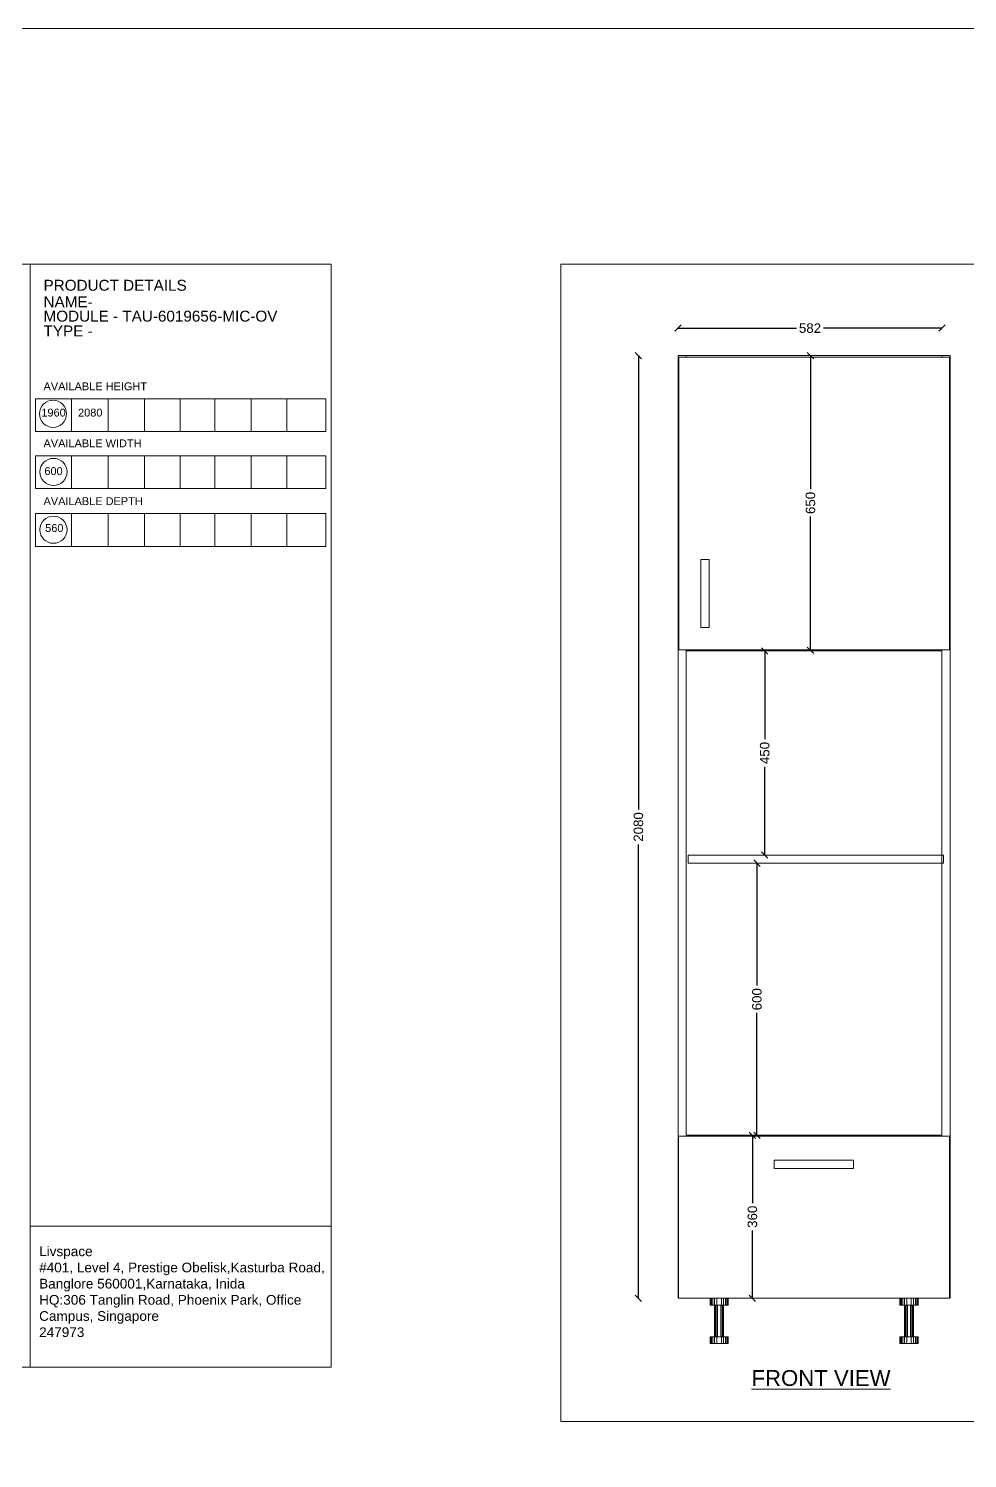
# Model space of a CAD drawing. Header units: millimetres. Extents: x 4065046 to 4134868, y -1476535 to -1460275.
# Drawn here: x 4077483 to 4079554, y -1463430 to -1460275 of the extents above; entities that cross this region are included whole.
import ezdxf

# ---------------------------------------------------------------- set-up
doc = ezdxf.new("R2010")
doc.units = ezdxf.units.MM
doc.header["$LTSCALE"] = 15
doc.header["$PDMODE"] = 35
doc.linetypes.add('HIDDEN', pattern=[9.525, 6.35, -3.175])
for name, color, linetype in [('02___PRT_ALL_AXES', 7, 'Continuous'), ('BACK', 251, 'Continuous'), ('DEFAULT_2', 8, 'HIDDEN'), ('layout', 7, 'Continuous')]:
    doc.layers.add(name, color=color, linetype=linetype)
doc.styles.add('ARIAL', font='arial.ttf', dxfattribs={"height": 50})
doc.styles.add('RAJ', font='', dxfattribs={"width": 0.8})
doc.styles.get("Standard").update_dxf_attribs({"font": 'arial.ttf'})
doc.styles.get('RAJ').set_extended_font_data('Bitstream Vera Serif')
doc.dimstyles.new('RAJ', dxfattribs={"dimscale": 7, "dimtxt": 2, "dimasz": 2, "dimexe": 1, "dimexo": 1, "dimgap": 1, "dimtad": 1, "dimdec": 1, "dimzin": 0, "dimdsep": 46, "dimtxsty": 'RAJ', "dimcen": 1, "dimclrd": 8, "dimclre": 8, "dimclrt": 8, "dimadec": 0, "dimazin": 0, "dimtfac": 1, "dimtdec": 1, "dimtofl": 0, "dimtmove": 0, "dimatfit": 3, "dimfxl": 1, "dimtolj": 1, "dimtzin": 0, "dimlwd": 9, "dimlwe": 9, "dimarcsym": 0})

# ---------------------------------------------------------------- blocks, each defined once
blk = doc.blocks.new('_Oblique')
at = {"color": 0, "linetype": 'ByBlock', "lineweight": -2}
blk.add_line((-0.5, -0.5), (0.5, 0.5), dxfattribs=at)
blk = doc.blocks.new('*D297')
at = {"color": 0, "lineweight": -2, "transparency": 16777216}
for p, q in [((4078828.5, -1460996.3), (4078828.5, -1461997.8)), ((4078828.5, -1463076.3), (4078828.5, -1462074.8))]:
    blk.add_line(p, q, dxfattribs=at)
at = {"layer": 'Defpoints', "color": 0, "linetype": 'ByBlock', "transparency": 16777216}
for p in [(4078916, -1460996.3), (4078828.5, -1463076.3), (4078916, -1463076.3)]:
    blk.add_point(p, dxfattribs=at)
at = {"color": 0, "linetype": 'ByBlock', "lineweight": -2, "transparency": 16777216, "xscale": 14, "yscale": 14, "zscale": 14}
for p, rotation in [((4078828.5, -1460996.3), 90), ((4078828.5, -1463076.3), 270)]:
    blk.add_blockref('_Oblique', p, dxfattribs=dict(at, rotation=rotation))
at = {"linetype": 'ByBlock', "lineweight": 20, "transparency": 16777216, "insert": (4078828.5, -1462036.3), "char_height": 21, "attachment_point": 5, "rotation": 90}
blk.add_mtext('\\A1;2080', dxfattribs=at)
blk = doc.blocks.new('_None')
blk = doc.blocks.new('*D298')
at = {"color": 0, "lineweight": -2, "transparency": 16777216}
for p, q in [((4078916, -1460935.6), (4079177, -1460935.6)), ((4079498, -1460935.6), (4079237.1, -1460935.6))]:
    blk.add_line(p, q, dxfattribs=at)
at = {"layer": 'Defpoints', "color": 0, "linetype": 'ByBlock', "transparency": 16777216}
for p in [(4079498, -1460935.6), (4078916, -1460996.3), (4079498, -1462718.3)]:
    blk.add_point(p, dxfattribs=at)
at = {"color": 0, "linetype": 'ByBlock', "lineweight": -2, "transparency": 16777216, "xscale": 14, "yscale": 14, "zscale": 14, "rotation": 180}
blk.add_blockref('_Oblique', (4078916, -1460935.6), dxfattribs=at)
at = {"color": 0, "linetype": 'ByBlock', "lineweight": -2, "transparency": 16777216, "xscale": 14, "yscale": 14, "zscale": 14}
blk.add_blockref('_Oblique', (4079498, -1460935.6), dxfattribs=at)
at = {"linetype": 'ByBlock', "lineweight": 20, "transparency": 16777216, "insert": (4079207, -1460935.6), "char_height": 21, "attachment_point": 5}
blk.add_mtext('\\A1;582', dxfattribs=at)
blk = doc.blocks.new('*D299')
at = {"color": 0, "lineweight": -2, "transparency": 16777216}
for p, q in [((4079208.1, -1460996.3), (4079208.1, -1461291.1)), ((4079208.1, -1461646.3), (4079208.1, -1461351.5))]:
    blk.add_line(p, q, dxfattribs=at)
at = {"layer": 'Defpoints', "color": 0, "linetype": 'ByBlock', "transparency": 16777216}
for p in [(4079300.8, -1460996.3), (4079208.1, -1461646.3), (4079300.8, -1461646.3)]:
    blk.add_point(p, dxfattribs=at)
at = {"color": 0, "linetype": 'ByBlock', "lineweight": -2, "transparency": 16777216, "xscale": 14, "yscale": 14, "zscale": 14}
for p, rotation in [((4079208.1, -1460996.3), 90), ((4079208.1, -1461646.3), 270)]:
    blk.add_blockref('_Oblique', p, dxfattribs=dict(at, rotation=rotation))
at = {"linetype": 'ByBlock', "lineweight": 20, "transparency": 16777216, "insert": (4079208.1, -1461321.3), "char_height": 21, "attachment_point": 5, "rotation": 90}
blk.add_mtext('\\A1;650', dxfattribs=at)
blk = doc.blocks.new('*D300')
at = {"color": 0, "lineweight": -2, "transparency": 16777216}
for p, q in [((4079107.1, -1461648), (4079107.1, -1461842.5)), ((4079107.1, -1462098.2), (4079107.1, -1461903.7))]:
    blk.add_line(p, q, dxfattribs=at)
at = {"layer": 'Defpoints', "color": 0, "linetype": 'ByBlock', "transparency": 16777216}
for p in [(4079247.8, -1461648), (4079107.1, -1462098.2), (4079247.8, -1462098.2)]:
    blk.add_point(p, dxfattribs=at)
at = {"color": 0, "linetype": 'ByBlock', "lineweight": -2, "transparency": 16777216, "xscale": 14, "yscale": 14, "zscale": 14}
for p, rotation in [((4079107.1, -1461648), 90), ((4079107.1, -1462098.2), 270)]:
    blk.add_blockref('_Oblique', p, dxfattribs=dict(at, rotation=rotation))
at = {"linetype": 'ByBlock', "lineweight": 20, "transparency": 16777216, "insert": (4079107.1, -1461873.1), "char_height": 21, "attachment_point": 5, "rotation": 90}
blk.add_mtext('\\A1;450', dxfattribs=at)
blk = doc.blocks.new('*D301')
at = {"color": 0, "lineweight": -2, "transparency": 16777216}
for p, q in [((4079089.9, -1462116.2), (4079089.9, -1462386.2)), ((4079089.9, -1462716.7), (4079089.9, -1462446.7))]:
    blk.add_line(p, q, dxfattribs=at)
at = {"layer": 'Defpoints', "color": 0, "linetype": 'ByBlock', "transparency": 16777216}
for p in [(4079141.3, -1462116.2), (4079089.9, -1462716.7), (4079141.3, -1462716.7)]:
    blk.add_point(p, dxfattribs=at)
at = {"color": 0, "linetype": 'ByBlock', "lineweight": -2, "transparency": 16777216, "xscale": 14, "yscale": 14, "zscale": 14}
for p, rotation in [((4079089.9, -1462116.2), 90), ((4079089.9, -1462716.7), 270)]:
    blk.add_blockref('_Oblique', p, dxfattribs=dict(at, rotation=rotation))
at = {"linetype": 'ByBlock', "lineweight": 20, "transparency": 16777216, "insert": (4079089.9, -1462416.5), "char_height": 21, "attachment_point": 5, "rotation": 90}
blk.add_mtext('\\A1;600', dxfattribs=at)
blk = doc.blocks.new('*D302')
at = {"color": 0, "lineweight": -2, "transparency": 16777216}
for p, q in [((4079080, -1462716.7), (4079080, -1462866.3)), ((4079080, -1463076.3), (4079080, -1462926.6))]:
    blk.add_line(p, q, dxfattribs=at)
at = {"layer": 'Defpoints', "color": 0, "linetype": 'ByBlock', "transparency": 16777216}
for p in [(4078997.6, -1462716.7), (4079006, -1463076.3), (4079080, -1463076.3)]:
    blk.add_point(p, dxfattribs=at)
at = {"color": 0, "linetype": 'ByBlock', "lineweight": -2, "transparency": 16777216, "xscale": 14, "yscale": 14, "zscale": 14}
for p, rotation in [((4079080, -1462716.7), 90), ((4079080, -1463076.3), 270)]:
    blk.add_blockref('_Oblique', p, dxfattribs=dict(at, rotation=rotation))
at = {"linetype": 'ByBlock', "lineweight": 20, "transparency": 16777216, "insert": (4079080, -1462896.5), "char_height": 21, "attachment_point": 5, "rotation": 90}
blk.add_mtext('\\A1;360', dxfattribs=at)

msp = doc.modelspace()

# ---------------------------------------------------------------- linework, layer by layer
at = {"lineweight": 20}
for p, q in [((4077578.1, -1461091.4), (4077578.1, -1461163.7)), ((4077658.9, -1461091.4), (4077658.9, -1461163.7)), ((4077738.6, -1461091.4), (4077738.6, -1461163.7)), ((4077817.2, -1461091.4), (4077817.2, -1461163.7)), ((4077893.7, -1461091.4), (4077893.7, -1461163.7)), ((4077974.5, -1461091.4), (4077974.5, -1461163.7)), ((4078053.1, -1461091.4), (4078053.1, -1461163.7)), ((4077578.1, -1461217.3), (4077578.1, -1461289.6)), ((4077658.9, -1461217.3), (4077658.9, -1461289.6)), ((4077738.6, -1461217.3), (4077738.6, -1461289.6)), ((4077817.2, -1461217.3), (4077817.2, -1461289.6)), ((4077893.7, -1461217.3), (4077893.7, -1461289.6)), ((4077974.5, -1461217.3), (4077974.5, -1461289.6)), ((4078053.1, -1461217.3), (4078053.1, -1461289.6)), ((4077578.1, -1461344.8), (4077578.1, -1461417.1)), ((4077658.9, -1461344.8), (4077658.9, -1461417.1)), ((4077738.6, -1461344.8), (4077738.6, -1461417.1)), ((4077817.2, -1461344.8), (4077817.2, -1461417.1)), ((4077893.7, -1461344.8), (4077893.7, -1461417.1)), ((4077974.5, -1461344.8), (4077974.5, -1461417.1)), ((4078053.1, -1461344.8), (4078053.1, -1461417.1)), ((4078987, -1463091.3), (4078987, -1463076.3)), ((4078987.5, -1463076.3), (4078987.5, -1463091.3)), ((4078989.5, -1463076.3), (4078989.5, -1463091.3)), ((4078992.5, -1463076.3), (4078992.5, -1463091.3)), ((4078996.5, -1463076.3), (4078996.5, -1463091.3)), ((4079001.5, -1463076.3), (4079001.5, -1463091.3)), ((4079011.5, -1463076.3), (4079011.5, -1463091.3)), ((4079016.5, -1463076.3), (4079016.5, -1463091.3)), ((4079020.5, -1463076.3), (4079020.5, -1463091.3)), ((4079023.5, -1463076.3), (4079023.5, -1463091.3)), ((4079025.5, -1463076.3), (4079025.5, -1463091.3)), ((4079026, -1463076.3), (4079026, -1463091.3)), ((4079406, -1463076.3), (4079406, -1463091.3)), ((4079406.5, -1463076.3), (4079406.5, -1463091.3)), ((4079408.5, -1463076.3), (4079408.5, -1463091.3)), ((4079411.5, -1463076.3), (4079411.5, -1463091.3)), ((4079415.5, -1463076.3), (4079415.5, -1463091.3)), ((4079420.5, -1463076.3), (4079420.5, -1463091.3)), ((4079430.5, -1463076.3), (4079430.5, -1463091.3)), ((4079435.5, -1463076.3), (4079435.5, -1463091.3)), ((4079439.5, -1463076.3), (4079439.5, -1463091.3)), ((4079442.5, -1463076.3), (4079442.5, -1463091.3)), ((4079444.5, -1463076.3), (4079444.5, -1463091.3)), ((4079445, -1463091.3), (4079445, -1463076.3)), ((4078997, -1463161.3), (4078997, -1463091.3)), ((4078998, -1463161.3), (4078998, -1463091.3)), ((4079000, -1463161.3), (4079000, -1463091.3)), ((4079003, -1463161.3), (4079003, -1463091.3)), ((4079010, -1463091.3), (4079010, -1463161.3)), ((4079013, -1463091.3), (4079013, -1463161.3)), ((4079015, -1463091.3), (4079015, -1463161.3)), ((4079016, -1463091.3), (4079016, -1463161.3)), ((4079416, -1463091.3), (4079416, -1463161.3)), ((4079417, -1463091.3), (4079417, -1463161.3)), ((4079419, -1463091.3), (4079419, -1463161.3)), ((4079422, -1463091.3), (4079422, -1463161.3)), ((4079429, -1463161.3), (4079429, -1463091.3)), ((4079432, -1463161.3), (4079432, -1463091.3)), ((4079434, -1463161.3), (4079434, -1463091.3)), ((4079435, -1463161.3), (4079435, -1463091.3)), ((4078987, -1463176.3), (4078987, -1463161.3)), ((4078987.5, -1463161.3), (4078987.5, -1463176.3)), ((4078989.5, -1463161.3), (4078989.5, -1463176.3)), ((4078992.5, -1463161.3), (4078992.5, -1463176.3)), ((4078996.5, -1463161.3), (4078996.5, -1463176.3)), ((4079001.5, -1463161.3), (4079001.5, -1463176.3)), ((4079011.5, -1463161.3), (4079011.5, -1463176.3)), ((4079016.5, -1463161.3), (4079016.5, -1463176.3)), ((4079020.5, -1463161.3), (4079020.5, -1463176.3)), ((4079023.5, -1463161.3), (4079023.5, -1463176.3)), ((4079025.5, -1463161.3), (4079025.5, -1463176.3)), ((4079026, -1463161.3), (4079026, -1463176.3)), ((4079406, -1463161.3), (4079406, -1463176.3)), ((4079406.5, -1463161.3), (4079406.5, -1463176.3)), ((4079408.5, -1463161.3), (4079408.5, -1463176.3)), ((4079411.5, -1463161.3), (4079411.5, -1463176.3)), ((4079415.5, -1463161.3), (4079415.5, -1463176.3)), ((4079420.5, -1463161.3), (4079420.5, -1463176.3)), ((4079430.5, -1463161.3), (4079430.5, -1463176.3)), ((4079435.5, -1463161.3), (4079435.5, -1463176.3)), ((4079439.5, -1463161.3), (4079439.5, -1463176.3)), ((4079442.5, -1463161.3), (4079442.5, -1463176.3)), ((4079444.5, -1463161.3), (4079444.5, -1463176.3)), ((4079445, -1463176.3), (4079445, -1463161.3))]:
    msp.add_line(p, q, dxfattribs=at)
at = {"lineweight": 20, "ltscale": 0.25}
msp.add_lwpolyline([(4065045.8, -1460274.6), (4134868, -1460274.6), (4134868, -1476535.2), (4065045.8, -1476535.2)], close=True, dxfattribs=at)
at = {"lineweight": 20}
for points in [[(4074763.7, -1460794.1), (4078150.3, -1460794.1), (4078150.3, -1463228.1), (4074763.7, -1463228.1)], [(4078657.1, -1460794.1), (4082026.3, -1460794.1), (4082026.3, -1463348.1), (4078657.1, -1463348.1)], [(4078916, -1460996.3), (4079516, -1460996.3), (4079516, -1463076.3), (4078916, -1463076.3)], [(4077498.5, -1461091.4), (4078138.7, -1461091.4), (4078138.7, -1461163.7), (4077498.5, -1461163.7)], [(4077498.5, -1461217.3), (4078138.7, -1461217.3), (4078138.7, -1461289.6), (4077498.5, -1461289.6)], [(4077498.5, -1461344.8), (4078138.7, -1461344.8), (4078138.7, -1461417.1), (4077498.5, -1461417.1)], [(4079026.5, -1463076.3), (4078986.5, -1463076.3), (4078986.5, -1463091.3), (4079026.5, -1463091.3)], [(4079405.5, -1463076.3), (4079445.5, -1463076.3), (4079445.5, -1463091.3), (4079405.5, -1463091.3)], [(4078996.5, -1463161.3), (4078996.5, -1463091.3), (4079016.5, -1463091.3), (4079016.5, -1463161.3)], [(4079435.5, -1463161.3), (4079435.5, -1463091.3), (4079415.5, -1463091.3), (4079415.5, -1463161.3)], [(4079026.5, -1463176.3), (4078986.5, -1463176.3), (4078986.5, -1463161.3), (4079026.5, -1463161.3)], [(4079405.5, -1463176.3), (4079445.5, -1463176.3), (4079445.5, -1463161.3), (4079405.5, -1463161.3)]]:
    msp.add_lwpolyline(points, close=True, dxfattribs=at)
at = {"color": 6, "lineweight": 20}
for points in [[(4078917.5, -1460999.3), (4079514.5, -1460999.3), (4079514.5, -1461645.3), (4078917.5, -1461645.3)], [(4078917, -1463076.3), (4079515, -1463076.3), (4079515, -1462718.3), (4078917, -1462718.3)]]:
    msp.add_lwpolyline(points, close=True, dxfattribs=at)
at = {"linetype": 'ByBlock', "lineweight": 20}
for points in [[(4078966.5, -1461446.3), (4078966.5, -1461596.3), (4078984.5, -1461596.3), (4078984.5, -1461446.3)], [(4079302.7, -1462771.7), (4079127.7, -1462771.7), (4079127.7, -1462789.7), (4079302.7, -1462789.7)]]:
    msp.add_lwpolyline(points, close=True, dxfattribs=at)
at = {"lineweight": 20}
for centre in [(4077537, -1461124.6), (4077538, -1461252.9), (4077537.9, -1461380.4)]:
    msp.add_circle(centre, 30, dxfattribs=at)
at = {"layer": '02___PRT_ALL_AXES', "color": 8, "linetype": 'HIDDEN', "lineweight": 20}
for p, q in [((4079006, -1463076.3), (4078991, -1463076.3)), ((4079426, -1463076.3), (4079441, -1463076.3))]:
    msp.add_line(p, q, dxfattribs=at)
at = {"layer": 'BACK', "color": 8, "linetype": 'HIDDEN', "lineweight": 20, "ltscale": 50}
for points in [[(4078934, -1460999.3), (4078934, -1460996.3), (4079498, -1460996.3), (4079498, -1460999.3)], [(4078934, -1461645.3), (4078934, -1461648), (4079498, -1461648), (4079498, -1461645.3)], [(4078934.8, -1462718.3), (4078934.8, -1462716.7), (4079498, -1462716.7), (4079498, -1462718.3)]]:
    msp.add_lwpolyline(points, dxfattribs=at)
msp.add_lwpolyline([(4078937.9, -1462098.2), (4079501.2, -1462098.2), (4079501.2, -1462116.2), (4078937.9, -1462116.2)], close=True, dxfattribs=at)
at = {"layer": 'DEFAULT_2', "color": 8, "linetype": 'HIDDEN', "lineweight": 20, "ltscale": 40}
for p, q in [((4078916, -1460996.3), (4078934, -1460996.3)), ((4078916, -1463076.3), (4078916, -1460996.3)), ((4078934, -1460996.3), (4078934, -1460999.3)), ((4078934, -1461645.3), (4078934, -1462718.3)), ((4078934, -1463076.3), (4078916, -1463076.3))]:
    msp.add_line(p, q, dxfattribs=at)
for points in [[(4079498, -1463076.3), (4079516, -1463076.3), (4079516, -1460996.3), (4079498, -1460996.3), (4079498, -1460999.3)], [(4079498, -1461645.3), (4079498, -1462718.3)], [(4078934, -1463076.3), (4079498, -1463076.3)]]:
    msp.add_lwpolyline(points, dxfattribs=at)
at = {"layer": 'layout', "color": 84, "lineweight": 20}
for p, q in [((4077486.5, -1463228.1), (4077486.5, -1460794.1)), ((4077486.5, -1462917.2), (4078150.3, -1462917.2))]:
    msp.add_line(p, q, dxfattribs=at)

# ---------------------------------------------------------------- texts
at = {"lineweight": 20, "attachment_point": 1}
for s, width, heights, insert, char_height in [('PRODUCT DETAILS ', 1106.225, [0], (4077516.1, -1460828.9), 24.087), ('NAME- ', 1106.225, [0], (4077516.1, -1460865.6), 24.09), ('MODULE - TAU-6019656-MIC-OV', 647.207, [0], (4077516.1, -1460897.1), 24.087), ('TYPE - ', 1106.225, [33.4], (4077516.1, -1460929.7), 24.09), ('AVAILABLE HEIGHT', 1106.225, [0], (4077516.1, -1461055.3), 17.299), ('1960', 1106.225, [0], (4077511.3, -1461113.3), 17.3), ('2080', 1106.225, [0], (4077592.3, -1461113.3), 17.3), ('AVAILABLE WIDTH', 1106.225, [0], (4077516.1, -1461181.1), 17.299), ('600', 1106.225, [0], (4077518, -1461242.4), 17.3), ('AVAILABLE DEPTH', 1106.225, [0], (4077516.1, -1461308.7), 17.299), ('560', 1106.225, [0], (4077519.7, -1461368), 17.3)]:
    msp.add_mtext_dynamic_manual_height_columns(s, width=width, gutter_width=100, heights=heights, dxfattribs=dict(at, insert=insert, char_height=char_height))
at = {"color": 250, "lineweight": 20, "insert": (4077506.4, -1462962), "char_height": 21.411, "width": 640.243, "attachment_point": 1}
msp.add_mtext('{\\C0;Livspace\\P#401, Level 4, Prestige Obelisk,Kasturba Road, Banglore 560001,Karnataka, Inida\\PHQ:306 Tanglin Road, Phoenix Park, Office Campus, Singapore\\P247973}', dxfattribs=at)
at = {"lineweight": 20, "insert": (4079077.9, -1463234.8), "char_height": 35, "width": 435.894, "attachment_point": 1, "style": 'ARIAL'}
msp.add_mtext('{\\LFRONT VIEW}', dxfattribs=at)

# ---------------------------------------------------------------- dimensions: what is measured, and where the dimension line sits
at = {"linetype": 'ByBlock', "lineweight": 20}
dim = msp.add_linear_dim(base=(4079498, -1460935.6), p1=(4078916, -1460996.3), p2=(4079498, -1462718.3), dimstyle='RAJ', override={"dimtxt": 3, "dimtad": 0, "dimdec": 0, "dimtxsty": 'Standard', "dimblk": 'Oblique', "dimcen": 0, "dimse1": 1, "dimse2": 1, "dimclrd": 0, "dimclre": 0, "dimclrt": 256, "dimtdec": 0, "dimtmove": 2, "dimldrblk": 'None', "dimfxl": 0.5, "dimlwd": 65534, "dimlwe": 65534, "dimarcsym": 2}, dxfattribs=at)
dim.commit()
dim.dimension.update_dxf_attribs({"geometry": '*D298', "text_midpoint": (4079207, -1460935.6)})
for base, p1, p2, picture, middle in [((4078828.5, -1463076.3), (4078916, -1460996.3), (4078916, -1463076.3), '*D297', (4078828.5, -1462036.3)), ((4079208.1, -1461646.3), (4079300.8, -1460996.3), (4079300.8, -1461646.3), '*D299', (4079208.1, -1461321.3)), ((4079107.1, -1462098.2), (4079247.8, -1461648), (4079247.8, -1462098.2), '*D300', (4079107.1, -1461873.1)), ((4079089.8863, -1462716.6572), (4079141.2879, -1462116.2454), (4079141.2838, -1462716.6572), '*D301', (4079089.8863, -1462416.4513)), ((4079080, -1463076.3), (4078997.6, -1462716.7), (4079006, -1463076.3), '*D302', (4079080, -1462896.5))]:
    dim = msp.add_linear_dim(base=base, p1=p1, p2=p2, angle=90, dimstyle='RAJ', override={"dimtxt": 3, "dimtad": 0, "dimdec": 0, "dimtxsty": 'Standard', "dimblk": 'Oblique', "dimcen": 0, "dimse1": 1, "dimse2": 1, "dimclrd": 0, "dimclre": 0, "dimclrt": 256, "dimtdec": 0, "dimtmove": 2, "dimldrblk": 'None', "dimfxl": 0.5, "dimlwd": 65534, "dimlwe": 65534, "dimarcsym": 2}, dxfattribs=at)
    dim.commit()
    dim.dimension.update_dxf_attribs({"geometry": picture, "text_midpoint": middle})

doc.saveas('drawing.dxf')
